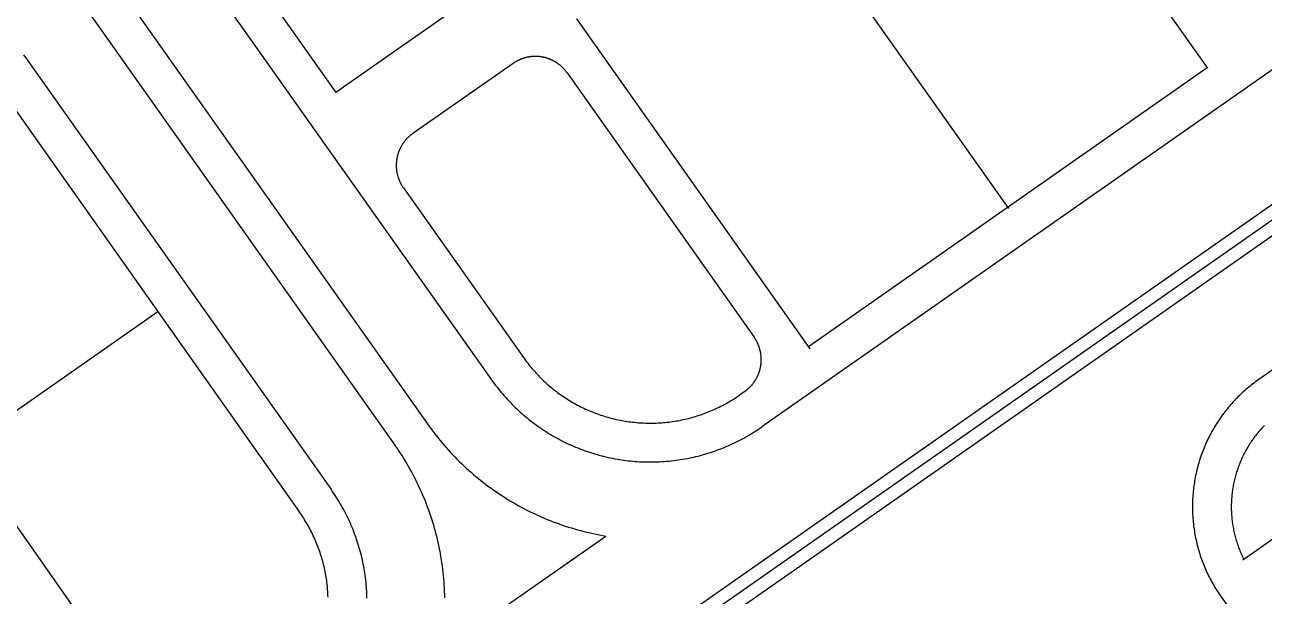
# Model space of a CAD drawing. Header units: metres. Extents: x 680594 to 684853, y 828874 to 830078.
# Drawn here: x 681390.5 to 681486.2, y 829301.3 to 829345.4 of the extents above; entities that cross this region are included whole.
import ezdxf

# ---------------------------------------------------------------- set-up
doc = ezdxf.new("R2010")
doc.units = ezdxf.units.M
doc.layers.add('PLOT_LINES', color=7, linetype='Continuous')

msp = doc.modelspace()

# ---------------------------------------------------------------- linework, layer by layer
at = {"layer": 'PLOT_LINES'}
for points in [[(681126.782, 829731.665), (681421.657, 829314.504)], [(681124.275, 829730.015), (681419.092, 829312.935)], [(681556.193, 829390.509), (681447.409, 829314.338)], [(681379.358, 829389.937), (681414.545, 829340.157)], [(681561.068, 829383.546), (681327.127, 829219.739)], [(681561.642, 829382.727), (681327.72, 829218.933)], [(681562.215, 829381.908), (681328.274, 829218.101)], [(681465.333, 829375.719), (681414.545, 829340.157)], [(681463.881, 829367.378), (681481.791, 829342.042)], [(681393.07, 829365.341), (681426.557, 829317.967)], [(681448.548, 829356.54), (681466.457, 829331.203)], [(681433.118, 829345.837), (681451.124, 829320.365)], [(681390.534, 829342.942), (681390.452, 829343.056)], [(681390.534, 829342.942), (681414.192, 829309.472)], [(681428.214, 829342.404), (681420.477, 829336.986)], [(681432.385, 829341.678), (681432.364, 829341.706), (681432.343, 829341.735), (681432.322, 829341.763), (681432.301, 829341.79), (681432.279, 829341.818), (681432.257, 829341.845), (681432.235, 829341.872), (681432.212, 829341.899), (681432.189, 829341.925), (681432.166, 829341.952), (681432.142, 829341.978), (681432.118, 829342.003), (681432.094, 829342.029), (681432.07, 829342.054), (681432.045, 829342.079), (681432.02, 829342.103), (681431.995, 829342.127), (681431.969, 829342.151), (681431.943, 829342.175), (681431.917, 829342.198), (681431.89, 829342.221), (681431.864, 829342.244), (681431.837, 829342.266), (681431.809, 829342.288), (681431.782, 829342.31), (681431.754, 829342.332), (681431.726, 829342.353), (681431.698, 829342.373), (681431.669, 829342.394), (681431.641, 829342.414), (681431.612, 829342.434), (681431.582, 829342.453), (681431.553, 829342.472), (681431.523, 829342.491), (681431.494, 829342.509), (681431.464, 829342.527), (681431.433, 829342.545), (681431.403, 829342.563), (681431.372, 829342.579), (681431.341, 829342.596), (681431.31, 829342.612), (681431.279, 829342.628), (681431.247, 829342.644), (681431.216, 829342.659), (681431.184, 829342.674), (681431.152, 829342.688), (681431.12, 829342.702), (681431.088, 829342.716), (681431.055, 829342.729), (681431.023, 829342.742), (681430.99, 829342.755), (681430.957, 829342.767), (681430.924, 829342.778), (681430.891, 829342.79), (681430.857, 829342.801), (681430.824, 829342.811), (681430.79, 829342.822), (681430.757, 829342.831), (681430.723, 829342.841), (681430.689, 829342.85), (681430.655, 829342.858), (681430.621, 829342.867), (681430.587, 829342.874), (681430.553, 829342.882), (681430.518, 829342.889), (681430.484, 829342.896), (681430.449, 829342.902), (681430.415, 829342.908), (681430.38, 829342.913), (681430.345, 829342.918), (681430.311, 829342.923), (681430.276, 829342.927), (681430.241, 829342.931), (681430.206, 829342.934), (681430.171, 829342.937), (681430.136, 829342.939), (681430.101, 829342.942), (681430.066, 829342.943), (681430.031, 829342.945), (681429.996, 829342.946), (681429.961, 829342.946), (681429.926, 829342.946), (681429.891, 829342.946), (681429.856, 829342.945), (681429.821, 829342.944), (681429.786, 829342.942), (681429.751, 829342.94), (681429.716, 829342.938), (681429.681, 829342.935), (681429.646, 829342.932), (681429.611, 829342.929), (681429.576, 829342.925), (681429.541, 829342.92), (681429.506, 829342.915), (681429.472, 829342.91), (681429.437, 829342.905), (681429.403, 829342.899), (681429.368, 829342.892), (681429.334, 829342.885), (681429.299, 829342.878), (681429.265, 829342.87), (681429.231, 829342.862), (681429.197, 829342.854), (681429.163, 829342.845), (681429.129, 829342.836), (681429.095, 829342.826), (681429.062, 829342.816), (681429.028, 829342.806), (681428.995, 829342.795), (681428.962, 829342.784), (681428.929, 829342.772), (681428.896, 829342.76), (681428.863, 829342.748), (681428.83, 829342.735), (681428.798, 829342.722), (681428.765, 829342.709), (681428.733, 829342.695), (681428.701, 829342.681), (681428.669, 829342.666), (681428.637, 829342.651), (681428.606, 829342.636), (681428.575, 829342.62), (681428.543, 829342.604), (681428.512, 829342.588), (681428.482, 829342.571), (681428.451, 829342.554), (681428.421, 829342.536), (681428.391, 829342.518), (681428.361, 829342.5), (681428.331, 829342.481), (681428.301, 829342.462), (681428.272, 829342.443), (681428.243, 829342.424), (681428.214, 829342.404)], [(681388.084, 829341.21), (681411.742, 829307.741)], [(681432.385, 829341.678), (681446.815, 829321.263)], [(681481.775, 829342.064), (681451.012, 829320.523)], [(681519.341, 829341.51), (681485.756, 829317.994)], [(681534.687, 829339.15), (681484.541, 829304.038)], [(681403.514, 829287.264), (681367.952, 829338.052)], [(681420.477, 829336.986), (681420.448, 829336.966), (681420.42, 829336.945), (681420.392, 829336.924), (681420.364, 829336.903), (681420.336, 829336.881), (681420.309, 829336.86), (681420.282, 829336.837), (681420.255, 829336.815), (681420.229, 829336.792), (681420.202, 829336.769), (681420.176, 829336.745), (681420.151, 829336.722), (681420.125, 829336.698), (681420.1, 829336.673), (681420.075, 829336.649), (681420.051, 829336.624), (681420.026, 829336.599), (681420.002, 829336.573), (681419.979, 829336.547), (681419.955, 829336.521), (681419.932, 829336.495), (681419.909, 829336.469), (681419.887, 829336.442), (681419.865, 829336.415), (681419.843, 829336.387), (681419.821, 829336.36), (681419.8, 829336.332), (681419.779, 829336.304), (681419.759, 829336.275), (681419.738, 829336.247), (681419.719, 829336.218), (681419.699, 829336.189), (681419.68, 829336.16), (681419.661, 829336.13), (681419.642, 829336.1), (681419.624, 829336.071), (681419.606, 829336.04), (681419.589, 829336.01), (681419.572, 829335.98), (681419.555, 829335.949), (681419.539, 829335.918), (681419.523, 829335.887), (681419.507, 829335.855), (681419.492, 829335.824), (681419.477, 829335.792), (681419.462, 829335.76), (681419.448, 829335.728), (681419.434, 829335.696), (681419.421, 829335.664), (681419.408, 829335.631), (681419.395, 829335.599), (681419.383, 829335.566), (681419.371, 829335.533), (681419.359, 829335.5), (681419.348, 829335.467), (681419.337, 829335.434), (681419.327, 829335.4), (681419.317, 829335.367), (681419.307, 829335.333), (681419.298, 829335.299), (681419.289, 829335.265), (681419.281, 829335.231), (681419.273, 829335.197), (681419.265, 829335.163), (681419.258, 829335.129), (681419.251, 829335.094), (681419.245, 829335.06), (681419.239, 829335.026), (681419.233, 829334.991), (681419.228, 829334.956), (681419.223, 829334.922), (681419.219, 829334.887), (681419.215, 829334.852), (681419.212, 829334.817), (681419.208, 829334.783), (681419.206, 829334.748), (681419.203, 829334.713), (681419.201, 829334.678), (681419.2, 829334.643), (681419.199, 829334.608), (681419.198, 829334.573), (681419.198, 829334.538), (681419.198, 829334.503), (681419.198, 829334.468), (681419.199, 829334.433), (681419.2, 829334.398), (681419.202, 829334.363), (681419.204, 829334.328), (681419.207, 829334.293), (681419.21, 829334.258), (681419.213, 829334.223), (681419.217, 829334.188), (681419.221, 829334.154), (681419.226, 829334.119), (681419.231, 829334.084), (681419.236, 829334.05), (681419.242, 829334.015), (681419.248, 829333.981), (681419.255, 829333.946), (681419.262, 829333.912), (681419.269, 829333.878), (681419.277, 829333.844), (681419.285, 829333.81), (681419.294, 829333.776), (681419.302, 829333.742), (681419.312, 829333.708), (681419.322, 829333.675), (681419.332, 829333.641), (681419.342, 829333.608), (681419.353, 829333.575), (681419.365, 829333.541), (681419.376, 829333.508), (681419.388, 829333.476), (681419.401, 829333.443), (681419.414, 829333.41), (681419.427, 829333.378), (681419.441, 829333.346), (681419.455, 829333.314), (681419.469, 829333.282), (681419.484, 829333.25), (681419.499, 829333.218), (681419.514, 829333.187), (681419.53, 829333.156), (681419.546, 829333.125), (681419.563, 829333.094), (681419.58, 829333.063), (681419.597, 829333.033), (681419.615, 829333.002), (681419.633, 829332.972), (681419.651, 829332.943), (681419.67, 829332.913), (681419.689, 829332.884), (681419.708, 829332.854), (681419.728, 829332.826), (681419.748, 829332.797)], [(681419.748, 829332.797), (681429.006, 829319.699)], [(681400.806, 829323.212), (681325.443, 829270.443)], [(681446.086, 829317.074), (681446.115, 829317.094), (681446.143, 829317.115), (681446.171, 829317.135), (681446.199, 829317.157), (681446.226, 829317.178), (681446.254, 829317.2), (681446.281, 829317.222), (681446.308, 829317.245), (681446.334, 829317.268), (681446.361, 829317.291), (681446.387, 829317.314), (681446.412, 829317.338), (681446.438, 829317.362), (681446.463, 829317.386), (681446.488, 829317.411), (681446.512, 829317.436), (681446.537, 829317.461), (681446.561, 829317.486), (681446.584, 829317.512), (681446.608, 829317.538), (681446.631, 829317.565), (681446.654, 829317.591), (681446.676, 829317.618), (681446.698, 829317.645), (681446.72, 829317.672), (681446.742, 829317.7), (681446.763, 829317.728), (681446.784, 829317.756), (681446.804, 829317.784), (681446.825, 829317.813), (681446.844, 829317.842), (681446.864, 829317.871), (681446.883, 829317.9), (681446.902, 829317.929), (681446.921, 829317.959), (681446.939, 829317.989), (681446.957, 829318.019), (681446.974, 829318.05), (681446.991, 829318.08), (681447.008, 829318.111), (681447.024, 829318.142), (681447.04, 829318.173), (681447.056, 829318.204), (681447.071, 829318.236), (681447.086, 829318.267), (681447.101, 829318.299), (681447.115, 829318.331), (681447.129, 829318.363), (681447.142, 829318.396), (681447.155, 829318.428), (681447.168, 829318.461), (681447.18, 829318.494), (681447.192, 829318.526), (681447.204, 829318.56), (681447.215, 829318.593), (681447.226, 829318.626), (681447.236, 829318.659), (681447.246, 829318.693), (681447.256, 829318.727), (681447.265, 829318.76), (681447.273, 829318.794), (681447.282, 829318.828), (681447.29, 829318.862), (681447.297, 829318.897), (681447.305, 829318.931), (681447.312, 829318.965), (681447.318, 829319), (681447.324, 829319.034), (681447.33, 829319.069), (681447.335, 829319.103), (681447.34, 829319.138), (681447.344, 829319.173), (681447.348, 829319.207), (681447.351, 829319.242), (681447.355, 829319.277), (681447.357, 829319.312), (681447.36, 829319.347), (681447.362, 829319.382), (681447.363, 829319.417), (681447.364, 829319.452), (681447.365, 829319.487), (681447.365, 829319.522), (681447.365, 829319.557), (681447.365, 829319.592), (681447.364, 829319.627), (681447.363, 829319.662), (681447.361, 829319.697), (681447.359, 829319.732), (681447.356, 829319.767), (681447.353, 829319.802), (681447.35, 829319.836), (681447.346, 829319.871), (681447.342, 829319.906), (681447.337, 829319.941), (681447.332, 829319.975), (681447.327, 829320.01), (681447.321, 829320.044), (681447.315, 829320.079), (681447.308, 829320.113), (681447.301, 829320.148), (681447.294, 829320.182), (681447.286, 829320.216), (681447.278, 829320.25), (681447.269, 829320.284), (681447.26, 829320.318), (681447.251, 829320.351), (681447.241, 829320.385), (681447.231, 829320.419), (681447.221, 829320.452), (681447.21, 829320.485), (681447.198, 829320.518), (681447.187, 829320.551), (681447.175, 829320.584), (681447.162, 829320.617), (681447.149, 829320.649), (681447.136, 829320.682), (681447.122, 829320.714), (681447.108, 829320.746), (681447.094, 829320.778), (681447.079, 829320.81), (681447.064, 829320.841), (681447.049, 829320.873), (681447.033, 829320.904), (681447.017, 829320.935), (681447, 829320.966), (681446.983, 829320.996), (681446.966, 829321.027), (681446.948, 829321.057), (681446.93, 829321.087), (681446.912, 829321.117), (681446.893, 829321.147), (681446.874, 829321.176), (681446.855, 829321.205), (681446.835, 829321.234), (681446.815, 829321.263)], [(681429.006, 829319.699), (681429.088, 829319.584), (681429.171, 829319.471), (681429.255, 829319.359), (681429.341, 829319.248), (681429.428, 829319.138), (681429.516, 829319.029), (681429.605, 829318.921), (681429.696, 829318.814), (681429.788, 829318.708), (681429.881, 829318.603), (681429.976, 829318.499), (681430.071, 829318.397), (681430.168, 829318.295), (681430.266, 829318.195), (681430.365, 829318.095), (681430.465, 829317.997), (681430.567, 829317.9), (681430.669, 829317.805), (681430.773, 829317.71), (681430.878, 829317.617), (681430.983, 829317.525), (681431.09, 829317.434), (681431.198, 829317.344), (681431.307, 829317.256), (681431.417, 829317.169), (681431.528, 829317.083), (681431.64, 829316.999), (681431.753, 829316.916), (681431.867, 829316.834), (681431.982, 829316.754), (681432.098, 829316.675), (681432.215, 829316.597), (681432.333, 829316.521), (681432.451, 829316.446), (681432.571, 829316.372), (681432.691, 829316.3), (681432.812, 829316.229), (681432.934, 829316.16), (681433.057, 829316.092), (681433.18, 829316.025), (681433.304, 829315.96), (681433.429, 829315.897), (681433.555, 829315.835), (681433.682, 829315.774), (681433.809, 829315.715), (681433.937, 829315.657), (681434.065, 829315.601), (681434.194, 829315.546), (681434.324, 829315.493), (681434.455, 829315.442), (681434.586, 829315.392), (681434.717, 829315.343), (681434.85, 829315.296), (681434.982, 829315.251), (681435.115, 829315.207), (681435.249, 829315.164), (681435.383, 829315.123), (681435.518, 829315.084), (681435.653, 829315.047), (681435.789, 829315.011), (681435.925, 829314.976), (681436.061, 829314.943), (681436.198, 829314.912), (681436.335, 829314.882), (681436.472, 829314.854), (681436.61, 829314.828), (681436.748, 829314.803), (681436.886, 829314.78), (681437.025, 829314.758), (681437.164, 829314.738), (681437.303, 829314.72), (681437.442, 829314.703), (681437.582, 829314.688), (681437.721, 829314.674), (681437.861, 829314.662), (681438.001, 829314.652), (681438.141, 829314.644), (681438.281, 829314.637), (681438.421, 829314.631), (681438.561, 829314.628), (681438.702, 829314.626), (681438.842, 829314.625), (681438.982, 829314.626), (681439.122, 829314.629), (681439.263, 829314.634), (681439.403, 829314.64), (681439.543, 829314.648), (681439.683, 829314.657), (681439.823, 829314.668), (681439.962, 829314.681), (681440.102, 829314.695), (681440.241, 829314.711), (681440.38, 829314.729), (681440.519, 829314.748), (681440.658, 829314.769), (681440.796, 829314.791), (681440.935, 829314.816), (681441.073, 829314.841), (681441.21, 829314.868), (681441.347, 829314.897), (681441.484, 829314.928), (681441.621, 829314.96), (681441.757, 829314.994), (681441.893, 829315.029), (681442.028, 829315.066), (681442.163, 829315.104), (681442.297, 829315.144), (681442.431, 829315.186), (681442.565, 829315.229), (681442.698, 829315.274), (681442.83, 829315.32), (681442.962, 829315.368), (681443.093, 829315.417), (681443.224, 829315.468), (681443.354, 829315.521), (681443.484, 829315.575), (681443.613, 829315.63), (681443.741, 829315.687), (681443.868, 829315.745), (681443.995, 829315.805), (681444.121, 829315.867), (681444.247, 829315.93), (681444.371, 829315.994), (681444.495, 829316.06), (681444.618, 829316.127), (681444.741, 829316.196), (681444.862, 829316.266), (681444.983, 829316.337), (681445.103, 829316.41), (681445.222, 829316.484), (681445.34, 829316.56), (681445.457, 829316.637), (681445.573, 829316.716), (681445.688, 829316.795)], [(681426.557, 829317.967), (681426.659, 829317.824), (681426.762, 829317.683), (681426.868, 829317.543), (681426.975, 829317.404), (681427.083, 829317.266), (681427.194, 829317.13), (681427.305, 829316.995), (681427.419, 829316.861), (681427.534, 829316.729), (681427.65, 829316.597), (681427.768, 829316.468), (681427.888, 829316.339), (681428.008, 829316.212), (681428.131, 829316.087), (681428.255, 829315.963), (681428.38, 829315.84), (681428.507, 829315.719), (681428.635, 829315.6), (681428.765, 829315.481), (681428.896, 829315.365), (681429.028, 829315.25), (681429.162, 829315.136), (681429.297, 829315.024), (681429.433, 829314.914), (681429.57, 829314.805), (681429.709, 829314.698), (681429.849, 829314.593), (681429.99, 829314.489), (681430.133, 829314.386), (681430.277, 829314.286), (681430.421, 829314.187), (681430.567, 829314.09), (681430.714, 829313.994), (681430.863, 829313.901), (681431.012, 829313.809), (681431.162, 829313.719), (681431.314, 829313.63), (681431.466, 829313.543), (681431.619, 829313.459), (681431.774, 829313.375), (681431.929, 829313.294), (681432.085, 829313.215), (681432.243, 829313.137), (681432.401, 829313.061), (681432.56, 829312.987), (681432.72, 829312.915), (681432.88, 829312.845), (681433.042, 829312.777), (681433.204, 829312.71), (681433.367, 829312.646), (681433.531, 829312.583), (681433.695, 829312.522), (681433.86, 829312.464), (681434.026, 829312.407), (681434.193, 829312.352), (681434.36, 829312.299), (681434.528, 829312.248), (681434.696, 829312.199), (681434.865, 829312.152), (681435.034, 829312.107), (681435.204, 829312.064), (681435.375, 829312.023), (681435.546, 829311.984), (681435.717, 829311.946), (681435.889, 829311.911), (681436.061, 829311.878), (681436.234, 829311.847), (681436.407, 829311.818), (681436.58, 829311.791), (681436.753, 829311.766), (681436.927, 829311.743), (681437.101, 829311.722), (681437.276, 829311.703), (681437.45, 829311.686), (681437.625, 829311.672), (681437.8, 829311.659), (681437.975, 829311.648), (681438.15, 829311.639), (681438.325, 829311.633), (681438.5, 829311.628), (681438.676, 829311.626), (681438.851, 829311.625), (681439.026, 829311.627), (681439.202, 829311.63), (681439.377, 829311.636), (681439.552, 829311.644), (681439.727, 829311.653), (681439.902, 829311.665), (681440.077, 829311.679), (681440.251, 829311.695), (681440.426, 829311.713), (681440.6, 829311.733), (681440.774, 829311.755), (681440.948, 829311.779), (681441.121, 829311.805), (681441.294, 829311.833), (681441.467, 829311.863), (681441.639, 829311.895), (681441.811, 829311.929), (681441.983, 829311.965), (681442.154, 829312.004), (681442.325, 829312.044), (681442.495, 829312.086), (681442.665, 829312.13), (681442.834, 829312.176), (681443.002, 829312.224), (681443.17, 829312.274), (681443.338, 829312.326), (681443.505, 829312.38), (681443.671, 829312.436), (681443.836, 829312.494), (681444.001, 829312.554), (681444.165, 829312.615), (681444.329, 829312.679), (681444.491, 829312.744), (681444.653, 829312.812), (681444.814, 829312.881), (681444.975, 829312.952), (681445.134, 829313.025), (681445.292, 829313.1), (681445.45, 829313.177), (681445.607, 829313.256), (681445.763, 829313.336), (681445.917, 829313.418), (681446.071, 829313.502), (681446.224, 829313.588), (681446.376, 829313.676), (681446.527, 829313.765), (681446.677, 829313.856), (681446.826, 829313.949), (681446.973, 829314.044), (681447.12, 829314.14), (681447.265, 829314.238), (681447.409, 829314.338)], [(681485.756, 829317.994), (681485.642, 829317.913), (681485.529, 829317.831), (681485.417, 829317.748), (681485.306, 829317.663), (681485.196, 829317.577), (681485.087, 829317.49), (681484.979, 829317.401), (681484.872, 829317.311), (681484.766, 829317.22), (681484.661, 829317.128), (681484.557, 829317.035), (681484.455, 829316.94), (681484.353, 829316.844), (681484.253, 829316.747), (681484.153, 829316.649), (681484.055, 829316.55), (681483.958, 829316.449), (681483.862, 829316.348), (681483.768, 829316.245), (681483.674, 829316.141), (681483.582, 829316.037), (681483.491, 829315.931), (681483.401, 829315.824), (681483.313, 829315.716), (681483.226, 829315.607), (681483.14, 829315.497), (681483.055, 829315.386), (681482.972, 829315.274), (681482.89, 829315.161), (681482.809, 829315.047), (681482.729, 829314.932), (681482.651, 829314.816), (681482.575, 829314.7), (681482.499, 829314.582), (681482.425, 829314.464), (681482.353, 829314.344), (681482.282, 829314.224), (681482.212, 829314.103), (681482.143, 829313.982), (681482.076, 829313.859), (681482.011, 829313.736), (681481.947, 829313.612), (681481.884, 829313.487), (681481.823, 829313.362), (681481.763, 829313.235), (681481.705, 829313.108), (681481.648, 829312.981), (681481.593, 829312.853), (681481.539, 829312.724), (681481.487, 829312.594), (681481.436, 829312.464), (681481.386, 829312.334), (681481.339, 829312.202), (681481.293, 829312.071), (681481.248, 829311.938), (681481.205, 829311.806), (681481.163, 829311.672), (681481.123, 829311.539), (681481.085, 829311.404), (681481.048, 829311.27), (681481.012, 829311.135), (681480.978, 829310.999), (681480.946, 829310.863), (681480.916, 829310.727), (681480.887, 829310.59), (681480.859, 829310.454), (681480.833, 829310.316), (681480.809, 829310.179), (681480.786, 829310.041), (681480.765, 829309.903), (681480.746, 829309.765), (681480.728, 829309.626), (681480.712, 829309.488), (681480.697, 829309.349), (681480.684, 829309.21), (681480.673, 829309.071), (681480.663, 829308.931), (681480.655, 829308.792), (681480.649, 829308.652), (681480.644, 829308.513), (681480.641, 829308.373), (681480.639, 829308.234), (681480.639, 829308.094), (681480.641, 829307.954), (681480.644, 829307.815), (681480.649, 829307.675), (681480.655, 829307.536), (681480.663, 829307.396), (681480.673, 829307.257), (681480.684, 829307.118), (681480.697, 829306.979), (681480.712, 829306.84), (681480.728, 829306.701), (681480.746, 829306.563), (681480.765, 829306.425), (681480.786, 829306.287), (681480.809, 829306.149), (681480.833, 829306.011), (681480.859, 829305.874), (681480.887, 829305.737), (681480.916, 829305.601), (681480.946, 829305.464), (681480.978, 829305.329), (681481.012, 829305.193), (681481.048, 829305.058), (681481.085, 829304.923), (681481.123, 829304.789), (681481.163, 829304.655), (681481.205, 829304.522), (681481.248, 829304.389), (681481.293, 829304.257), (681481.339, 829304.125), (681481.386, 829303.994), (681481.436, 829303.863), (681481.487, 829303.733), (681481.539, 829303.604), (681481.593, 829303.475), (681481.648, 829303.347), (681481.705, 829303.219), (681481.763, 829303.092), (681481.823, 829302.966), (681481.884, 829302.841), (681481.947, 829302.716), (681482.011, 829302.592), (681482.076, 829302.469), (681482.143, 829302.346), (681482.212, 829302.224), (681482.282, 829302.104), (681482.353, 829301.983), (681482.425, 829301.864), (681482.499, 829301.746), (681482.575, 829301.628), (681482.651, 829301.512), (681482.729, 829301.396), (681482.809, 829301.281)], [(681446.086, 829317.074), (681445.688, 829316.795)], [(681421.657, 829314.504), (681421.801, 829314.302), (681421.948, 829314.102), (681422.097, 829313.904), (681422.249, 829313.707), (681422.402, 829313.513), (681422.558, 829313.32), (681422.716, 829313.129), (681422.877, 829312.94), (681423.04, 829312.753), (681423.205, 829312.568), (681423.372, 829312.385), (681423.541, 829312.203), (681423.712, 829312.024), (681423.886, 829311.847), (681424.061, 829311.672), (681424.239, 829311.499), (681424.418, 829311.328), (681424.6, 829311.159), (681424.784, 829310.992), (681424.969, 829310.828), (681425.157, 829310.665), (681425.346, 829310.505), (681425.537, 829310.348), (681425.731, 829310.192), (681425.926, 829310.039), (681426.122, 829309.888), (681426.321, 829309.739), (681426.521, 829309.593), (681426.723, 829309.449), (681426.927, 829309.308), (681427.132, 829309.169), (681427.339, 829309.032), (681427.547, 829308.898), (681427.758, 829308.766), (681427.969, 829308.637), (681428.182, 829308.51), (681428.397, 829308.386), (681428.613, 829308.264), (681428.831, 829308.145), (681429.05, 829308.029), (681429.27, 829307.915), (681429.491, 829307.804), (681429.714, 829307.695), (681429.938, 829307.589), (681430.164, 829307.486), (681430.39, 829307.385), (681430.618, 829307.287), (681430.847, 829307.192), (681431.077, 829307.099), (681431.308, 829307.009), (681431.54, 829306.922), (681431.774, 829306.837), (681432.008, 829306.756), (681432.243, 829306.677), (681432.479, 829306.601), (681432.716, 829306.528), (681432.953, 829306.457), (681433.192, 829306.389), (681433.431, 829306.324), (681433.671, 829306.262), (681433.912, 829306.203), (681434.154, 829306.147), (681434.396, 829306.093), (681434.639, 829306.043), (681434.882, 829305.995), (681435.126, 829305.95), (681435.37, 829305.908)], [(681486.193, 829314.445), (681486.12, 829314.369), (681486.047, 829314.292), (681485.976, 829314.214), (681485.905, 829314.136), (681485.836, 829314.056), (681485.767, 829313.976), (681485.7, 829313.895), (681485.633, 829313.814), (681485.567, 829313.731), (681485.503, 829313.648), (681485.439, 829313.564), (681485.376, 829313.479), (681485.314, 829313.394), (681485.253, 829313.307), (681485.194, 829313.221), (681485.135, 829313.133), (681485.077, 829313.045), (681485.02, 829312.956), (681484.965, 829312.866), (681484.91, 829312.776), (681484.857, 829312.685), (681484.804, 829312.593), (681484.753, 829312.501), (681484.703, 829312.409), (681484.653, 829312.315), (681484.605, 829312.221), (681484.558, 829312.127), (681484.512, 829312.032), (681484.468, 829311.937), (681484.424, 829311.841), (681484.381, 829311.744), (681484.34, 829311.647), (681484.3, 829311.55), (681484.261, 829311.452), (681484.223, 829311.353), (681484.186, 829311.254), (681484.15, 829311.155), (681484.116, 829311.055), (681484.083, 829310.955), (681484.05, 829310.855), (681484.019, 829310.754), (681483.99, 829310.653), (681483.961, 829310.551), (681483.934, 829310.449), (681483.908, 829310.347), (681483.883, 829310.245), (681483.859, 829310.142), (681483.836, 829310.039), (681483.815, 829309.936), (681483.795, 829309.832), (681483.776, 829309.728), (681483.758, 829309.624), (681483.742, 829309.52), (681483.726, 829309.416), (681483.712, 829309.311), (681483.699, 829309.207), (681483.688, 829309.102), (681483.677, 829308.997), (681483.668, 829308.892), (681483.66, 829308.787), (681483.654, 829308.681), (681483.648, 829308.576), (681483.644, 829308.471), (681483.641, 829308.365), (681483.639, 829308.26), (681483.639, 829308.154), (681483.639, 829308.049), (681483.641, 829307.943), (681483.645, 829307.838), (681483.649, 829307.732), (681483.655, 829307.627), (681483.662, 829307.522), (681483.67, 829307.417), (681483.679, 829307.312), (681483.69, 829307.207), (681483.702, 829307.102), (681483.715, 829306.997), (681483.729, 829306.893), (681483.744, 829306.788), (681483.761, 829306.684), (681483.779, 829306.58), (681483.798, 829306.477), (681483.819, 829306.373), (681483.84, 829306.27), (681483.863, 829306.167), (681483.887, 829306.064), (681483.912, 829305.962), (681483.939, 829305.86), (681483.966, 829305.758), (681483.995, 829305.656), (681484.025, 829305.555), (681484.056, 829305.455), (681484.089, 829305.354), (681484.122, 829305.254), (681484.157, 829305.155), (681484.193, 829305.055), (681484.23, 829304.957), (681484.268, 829304.858), (681484.307, 829304.76), (681484.348, 829304.663), (681484.389, 829304.566), (681484.432, 829304.47), (681484.476, 829304.374), (681484.521, 829304.278), (681484.567, 829304.183), (681484.614, 829304.089)], [(681422.941, 829301.135), (681422.936, 829301.382), (681422.928, 829301.629), (681422.917, 829301.875), (681422.903, 829302.122), (681422.886, 829302.369), (681422.866, 829302.615), (681422.843, 829302.861), (681422.818, 829303.107), (681422.789, 829303.352), (681422.758, 829303.597), (681422.724, 829303.842), (681422.687, 829304.086), (681422.647, 829304.33), (681422.604, 829304.573), (681422.558, 829304.816), (681422.51, 829305.058), (681422.459, 829305.3), (681422.404, 829305.541), (681422.347, 829305.782), (681422.287, 829306.021), (681422.225, 829306.26), (681422.159, 829306.499), (681422.091, 829306.736), (681422.02, 829306.973), (681421.946, 829307.208), (681421.87, 829307.443), (681421.79, 829307.677), (681421.708, 829307.91), (681421.623, 829308.142), (681421.536, 829308.373), (681421.445, 829308.603), (681421.352, 829308.832), (681421.257, 829309.06), (681421.158, 829309.287), (681421.057, 829309.512), (681420.954, 829309.736), (681420.847, 829309.96), (681420.738, 829310.181), (681420.627, 829310.402), (681420.513, 829310.621), (681420.396, 829310.839), (681420.277, 829311.055), (681420.155, 829311.27), (681420.031, 829311.484), (681419.904, 829311.696), (681419.775, 829311.906), (681419.643, 829312.115), (681419.509, 829312.323), (681419.372, 829312.529), (681419.233, 829312.733), (681419.092, 829312.935)], [(681416.94, 829301.117), (681416.936, 829301.292), (681416.929, 829301.467), (681416.92, 829301.642), (681416.91, 829301.817), (681416.897, 829301.991), (681416.882, 829302.166), (681416.866, 829302.34), (681416.847, 829302.514), (681416.826, 829302.688), (681416.803, 829302.861), (681416.778, 829303.034), (681416.751, 829303.207), (681416.722, 829303.38), (681416.691, 829303.552), (681416.658, 829303.724), (681416.623, 829303.896), (681416.586, 829304.067), (681416.547, 829304.237), (681416.507, 829304.407), (681416.464, 829304.577), (681416.419, 829304.746), (681416.372, 829304.915), (681416.323, 829305.083), (681416.272, 829305.251), (681416.219, 829305.417), (681416.165, 829305.584), (681416.108, 829305.749), (681416.05, 829305.914), (681415.989, 829306.079), (681415.927, 829306.242), (681415.862, 829306.405), (681415.796, 829306.567), (681415.728, 829306.728), (681415.658, 829306.889), (681415.586, 829307.048), (681415.513, 829307.207), (681415.437, 829307.365), (681415.36, 829307.522), (681415.281, 829307.678), (681415.2, 829307.833), (681415.117, 829307.987), (681415.032, 829308.14), (681414.946, 829308.293), (681414.858, 829308.444), (681414.768, 829308.594), (681414.676, 829308.743), (681414.583, 829308.891), (681414.488, 829309.038), (681414.391, 829309.184), (681414.292, 829309.329), (681414.192, 829309.472)], [(681413.937, 829301.197), (681413.932, 829301.336), (681413.925, 829301.476), (681413.917, 829301.616), (681413.906, 829301.756), (681413.895, 829301.895), (681413.881, 829302.035), (681413.866, 829302.174), (681413.849, 829302.313), (681413.831, 829302.452), (681413.811, 829302.59), (681413.79, 829302.729), (681413.766, 829302.867), (681413.742, 829303.005), (681413.715, 829303.142), (681413.687, 829303.279), (681413.658, 829303.416), (681413.627, 829303.553), (681413.594, 829303.689), (681413.56, 829303.825), (681413.524, 829303.96), (681413.486, 829304.095), (681413.447, 829304.229), (681413.406, 829304.363), (681413.364, 829304.497), (681413.321, 829304.63), (681413.275, 829304.762), (681413.228, 829304.894), (681413.18, 829305.026), (681413.13, 829305.156), (681413.079, 829305.287), (681413.026, 829305.416), (681412.971, 829305.545), (681412.915, 829305.674), (681412.858, 829305.801), (681412.799, 829305.928), (681412.738, 829306.055), (681412.677, 829306.18), (681412.613, 829306.305), (681412.548, 829306.429), (681412.482, 829306.553), (681412.415, 829306.675), (681412.345, 829306.797), (681412.275, 829306.918), (681412.203, 829307.038), (681412.13, 829307.157), (681412.055, 829307.276), (681411.979, 829307.393), (681411.901, 829307.51), (681411.823, 829307.626), (681411.742, 829307.741)], [(681422.586, 829296.956), (681435.37, 829305.908)], [(681482.809, 829301.281), (681550.938, 829203.983)]]:
    msp.add_lwpolyline(points, dxfattribs=at)

doc.saveas('drawing.dxf')
